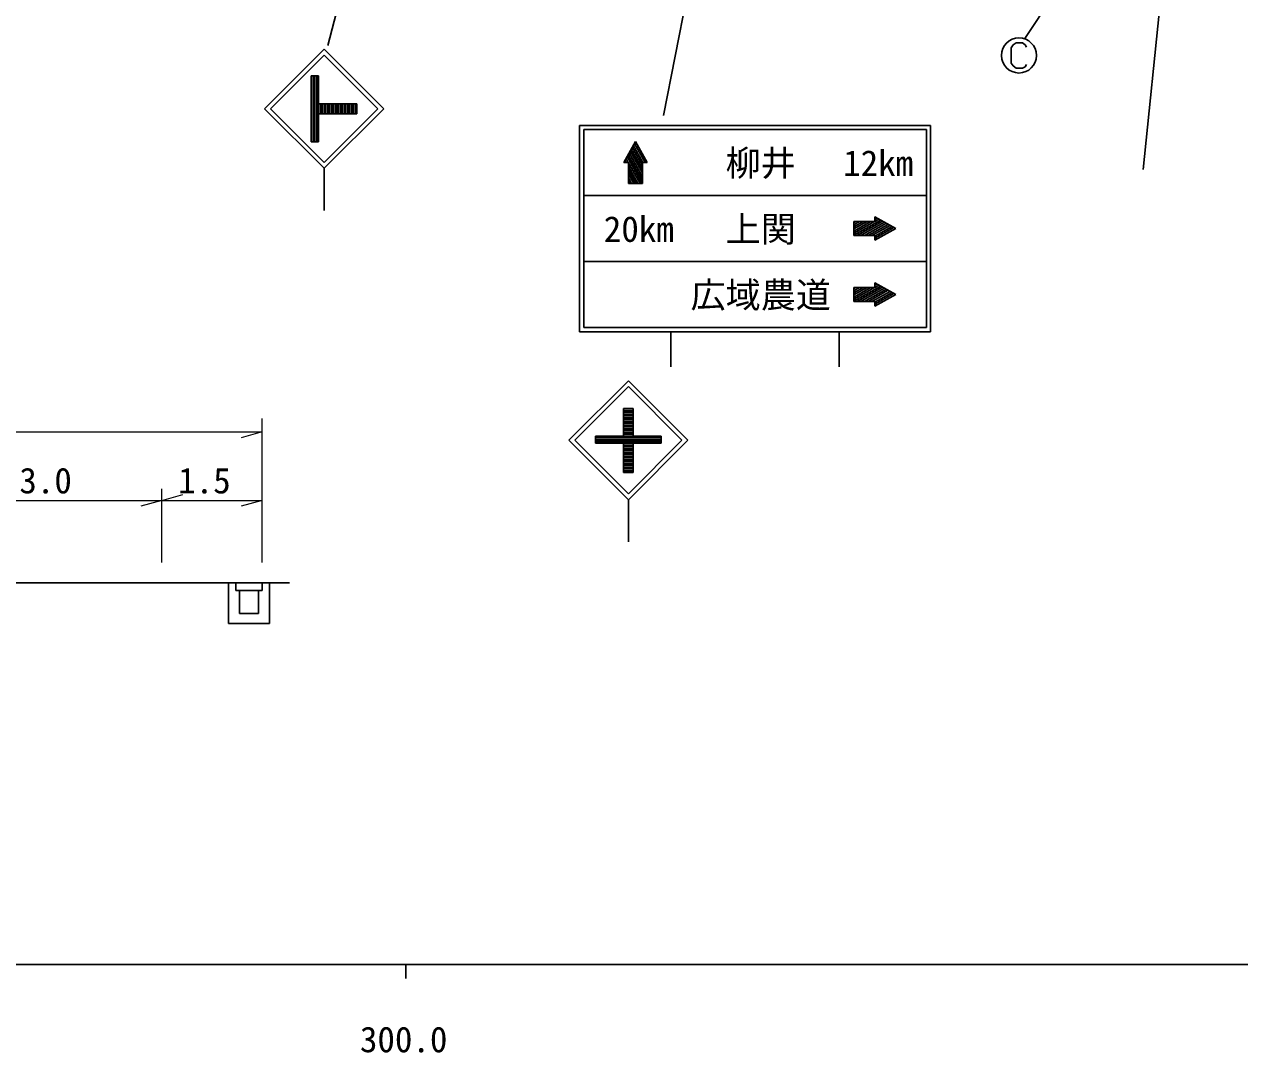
# Model space of a CAD drawing. Units: millimetres, scale not verified. Extents: x 40000 to 680000, y 20000 to 380000.
# Drawn here: x 340820 to 427398, y 198715 to 271996 of the extents above; entities that cross this region are included whole.
import ezdxf
from ezdxf.enums import TextEntityAlignment as Align

# ---------------------------------------------------------------- set-up
doc = ezdxf.new("R2010")
doc.units = ezdxf.units.MM
doc.header["$LTSCALE"] = 1000
for name, color, linetype, lineweight in [('M-BGD', 7, 'Continuous', 25), ('M-BGD-EXST', 7, 'Continuous', 25), ('M-STR-HTXT', 7, 'Continuous', 13), ('M-STR-STRC', 7, 'Continuous', 25), ('M-TTL-BAND', 7, 'Continuous', 25)]:
    doc.layers.add(name, color=color, linetype=linetype, lineweight=lineweight)
doc.styles.add('ＭＳ ゴシック', font='')
doc.styles.get('ＭＳ ゴシック').set_extended_font_data('MS Gothic')

msp = doc.modelspace()

# ---------------------------------------------------------------- linework, layer by layer
at = {"layer": 'M-BGD'}
for p, q in [((422017, 276135), (420511, 261652)), ((310047, 232197), (359711, 232197)), ((355372, 232197), (355372, 229308)), ((355881, 232197), (355881, 231651)), ((357773, 232197), (357773, 231651)), ((358297, 232197), (358297, 229308)), ((355881, 231651), (357773, 231651)), ((356143, 231651), (356143, 230021)), ((357496, 231651), (357496, 230021)), ((356143, 230021), (357496, 230021)), ((355372, 229308), (358297, 229308))]:
    msp.add_line(p, q, dxfattribs=at)
at = {"layer": 'M-BGD-EXST'}
for p, q in [((418950, 281336), (412095, 270995)), ((411269, 270525), (411119, 270325)), ((411119, 270325), (411119, 269225)), ((411469, 270675), (411269, 270525)), ((411919, 270675), (411469, 270675)), ((412119, 270525), (411919, 270675)), ((412219, 270375), (412119, 270525)), ((411119, 269225), (411269, 269025)), ((411269, 269025), (411469, 268875)), ((411469, 268875), (411919, 268875)), ((411919, 268875), (412119, 268975)), ((412119, 268975), (412219, 269125))]:
    msp.add_line(p, q, dxfattribs=at)
msp.add_circle((411669, 269775), 1250, dxfattribs=at)
at = {"layer": 'M-STR-HTXT'}
for p, q in [((357773, 233634), (357773, 243895)), ((312739, 242945), (357773, 242945)), ((357773, 242945), (356273, 242525)), ((350619, 233634), (350619, 238884)), ((350619, 238070), (352119, 238490)), ((335147, 238070), (350619, 238070)), ((350619, 238070), (349119, 237650)), ((350619, 238070), (357773, 238070)), ((357773, 238070), (356273, 237650))]:
    msp.add_line(p, q, dxfattribs=at)
at = {"layer": 'M-STR-STRC'}
for p, q in [((392352, 295952), (386351, 265488)), ((368727, 294453), (362437, 270483)), ((357940, 265977), (362182, 270219)), ((362182, 270219), (366425, 265977)), ((362182, 269795), (358364, 265977)), ((366001, 265977), (362182, 269795)), ((361262, 263627), (361262, 268327)), ((361262, 268327), (361782, 268327)), ((361392, 263627), (361392, 268327)), ((361522, 263627), (361522, 268327)), ((361652, 263627), (361652, 268327)), ((361782, 263627), (361782, 268327)), ((362182, 261734), (357940, 265977)), ((358364, 265977), (362182, 262158)), ((361782, 266327), (364512, 266327)), ((361912, 265627), (361912, 266327)), ((362042, 265627), (362042, 266327)), ((362172, 265627), (362172, 266327)), ((362182, 262158), (366001, 265977)), ((366425, 265977), (362182, 261734)), ((362302, 265627), (362302, 266327)), ((362432, 265627), (362432, 266327)), ((362562, 265627), (362562, 266327)), ((362692, 265627), (362692, 266327)), ((362822, 265627), (362822, 266327)), ((362952, 265627), (362952, 266327)), ((363082, 265627), (363082, 266327)), ((363212, 265627), (363212, 266327)), ((363342, 265627), (363342, 266327)), ((363472, 265627), (363472, 266327)), ((363602, 265627), (363602, 266327)), ((363732, 265627), (363732, 266327)), ((363862, 265627), (363862, 266327)), ((363992, 265627), (363992, 266327)), ((364122, 265627), (364122, 266327)), ((364252, 265627), (364252, 266327)), ((364382, 265627), (364382, 266327)), ((364512, 265627), (364512, 266327)), ((361782, 265627), (364512, 265627)), ((380376, 250093), (380376, 264793)), ((380376, 264793), (405376, 264793)), ((380676, 250393), (380676, 264493)), ((380676, 264493), (405076, 264493)), ((405076, 264493), (405076, 250393)), ((405376, 264793), (405376, 250093)), ((361262, 263627), (361782, 263627)), ((383518, 262143), (384351, 263643)), ((384128, 263242), (384851, 261940)), ((384202, 263376), (384887, 262143)), ((384277, 263510), (385036, 262143)), ((384351, 263643), (385184, 262143)), ((383682, 262439), (383846, 262143)), ((383756, 262573), (384828, 260643)), ((383830, 262706), (384851, 260870)), ((383905, 262840), (384851, 261137)), ((383979, 262974), (384851, 261405)), ((384054, 263108), (384851, 261673)), ((362182, 258734), (362182, 261734)), ((383518, 262143), (383851, 262143)), ((383533, 262171), (383548, 262143)), ((383607, 262305), (383697, 262143)), ((383851, 262143), (383851, 260643)), ((383851, 262134), (384679, 260643)), ((383851, 261867), (384531, 260643)), ((383851, 261599), (384382, 260643)), ((384851, 260643), (384851, 262143)), ((384851, 262143), (385184, 262143)), ((383851, 261331), (384233, 260643)), ((383851, 261064), (384084, 260643)), ((383851, 260796), (383936, 260643)), ((383851, 260643), (384851, 260643)), ((380676, 259793), (405076, 259793)), ((401830, 258038), (399901, 256966)), ((401401, 257943), (401401, 258277)), ((402901, 257443), (401401, 258277)), ((401429, 258261), (401401, 258246)), ((401563, 258187), (401401, 258097)), ((401696, 258113), (401401, 257948)), ((401392, 257943), (399901, 257115)), ((401124, 257943), (399901, 257264)), ((400856, 257943), (399901, 257413)), ((400589, 257943), (399901, 257561)), ((400321, 257943), (399901, 257710)), ((400053, 257943), (399901, 257859)), ((399901, 257943), (401401, 257943)), ((399901, 257943), (399901, 256943)), ((401964, 257964), (400127, 256943)), ((402098, 257890), (400395, 256943)), ((402232, 257815), (400662, 256943)), ((402366, 257741), (400930, 256943)), ((402499, 257666), (401198, 256943)), ((402633, 257592), (401401, 256907)), ((402767, 257518), (401401, 256759)), ((402901, 257443), (401401, 256610)), ((401401, 256943), (399901, 256943)), ((401401, 256943), (401401, 256610)), ((380676, 255093), (405076, 255093)), ((401830, 253338), (399901, 252266)), ((401392, 253243), (399901, 252415)), ((401124, 253243), (399901, 252564)), ((400856, 253243), (399901, 252713)), ((400589, 253243), (399901, 252861)), ((400321, 253243), (399901, 253010)), ((400053, 253243), (399901, 253159)), ((399901, 253243), (399901, 252243)), ((399901, 253243), (401401, 253243)), ((401964, 253264), (400127, 252243)), ((402098, 253190), (400395, 252243)), ((402232, 253115), (400662, 252243)), ((402366, 253041), (400930, 252243)), ((402499, 252966), (401198, 252243)), ((401401, 253243), (401401, 253577)), ((402901, 252743), (401401, 253577)), ((401429, 253561), (401401, 253546)), ((401563, 253487), (401401, 253397)), ((401696, 253413), (401401, 253248)), ((402633, 252892), (401401, 252207)), ((402767, 252818), (401401, 252059)), ((399901, 252243), (401401, 252243)), ((402901, 252743), (401401, 251910)), ((401401, 251910), (401401, 252243)), ((405076, 250393), (380676, 250393)), ((405376, 250093), (380376, 250093)), ((386876, 247593), (386876, 250093)), ((398876, 247593), (398876, 250093)), ((379605, 242358), (383848, 246601)), ((383848, 246177), (380030, 242358)), ((383848, 246601), (388091, 242358)), ((387666, 242358), (383848, 246177)), ((384198, 244608), (383498, 244608)), ((383498, 242658), (383498, 244608)), ((384198, 244478), (383498, 244478)), ((384198, 244348), (383498, 244348)), ((384198, 244218), (383498, 244218)), ((384198, 244608), (384198, 242658)), ((384198, 244088), (383498, 244088)), ((384198, 243958), (383498, 243958)), ((384198, 243828), (383498, 243828)), ((384198, 243698), (383498, 243698)), ((384198, 243568), (383498, 243568)), ((384198, 243438), (383498, 243438)), ((384198, 243308), (383498, 243308)), ((386198, 242658), (381498, 242658)), ((381498, 242658), (381498, 242138)), ((386198, 242528), (381498, 242528)), ((384198, 243178), (383498, 243178)), ((384198, 243048), (383498, 243048)), ((384198, 242918), (383498, 242918)), ((384198, 242788), (383498, 242788)), ((386198, 242658), (386198, 242138)), ((383848, 238116), (379605, 242358)), ((380030, 242358), (383848, 238540)), ((386198, 242398), (381498, 242398)), ((386198, 242268), (381498, 242268)), ((386198, 242138), (381498, 242138)), ((383498, 242138), (383498, 240058)), ((384198, 242008), (383498, 242008)), ((384198, 241878), (383498, 241878)), ((384198, 241748), (383498, 241748)), ((384198, 241618), (383498, 241618)), ((388091, 242358), (383848, 238116)), ((383848, 238540), (387666, 242358)), ((384198, 240058), (384198, 242138)), ((384198, 241488), (383498, 241488)), ((384198, 241358), (383498, 241358)), ((384198, 241228), (383498, 241228)), ((384198, 241098), (383498, 241098)), ((384198, 240968), (383498, 240968)), ((384198, 240838), (383498, 240838)), ((384198, 240708), (383498, 240708)), ((384198, 240578), (383498, 240578)), ((384198, 240448), (383498, 240448)), ((384198, 240318), (383498, 240318)), ((384198, 240188), (383498, 240188)), ((384198, 240058), (383498, 240058)), ((383848, 235116), (383848, 238116))]:
    msp.add_line(p, q, dxfattribs=at)
at = {"layer": 'M-TTL-BAND'}
for p, q in [((40000, 205000), (579000, 205000)), ((368000, 205000), (368000, 204000))]:
    msp.add_line(p, q, dxfattribs=at)

# ---------------------------------------------------------------- texts
at = {"layer": 'M-STR-HTXT', "style": 'ＭＳ ゴシック'}
for s, p in [('3.0', (340466, 238019)), ('1.5', (351779, 238019))]:
    msp.add_text(s, height=1833, dxfattribs=at).set_placement(p, align=Align.BOTTOM_LEFT)
at = {"layer": 'M-STR-STRC', "style": 'ＭＳ ゴシック'}
for s, p in [('柳井', (390778, 260642)), ('12km', (399151, 260642)), ('20km', (382101, 255942)), ('上関', (390778, 255942)), ('広域農道', (388278, 251242))]:
    msp.add_text(s, height=1833, dxfattribs=at).set_placement(p, align=Align.BOTTOM_LEFT)
at = {"layer": 'M-TTL-BAND', "style": 'ＭＳ ゴシック'}
msp.add_text('300.0', height=1833, dxfattribs=at).set_placement((367844, 198195), align=Align.BOTTOM_CENTER)

doc.saveas('drawing.dxf')
